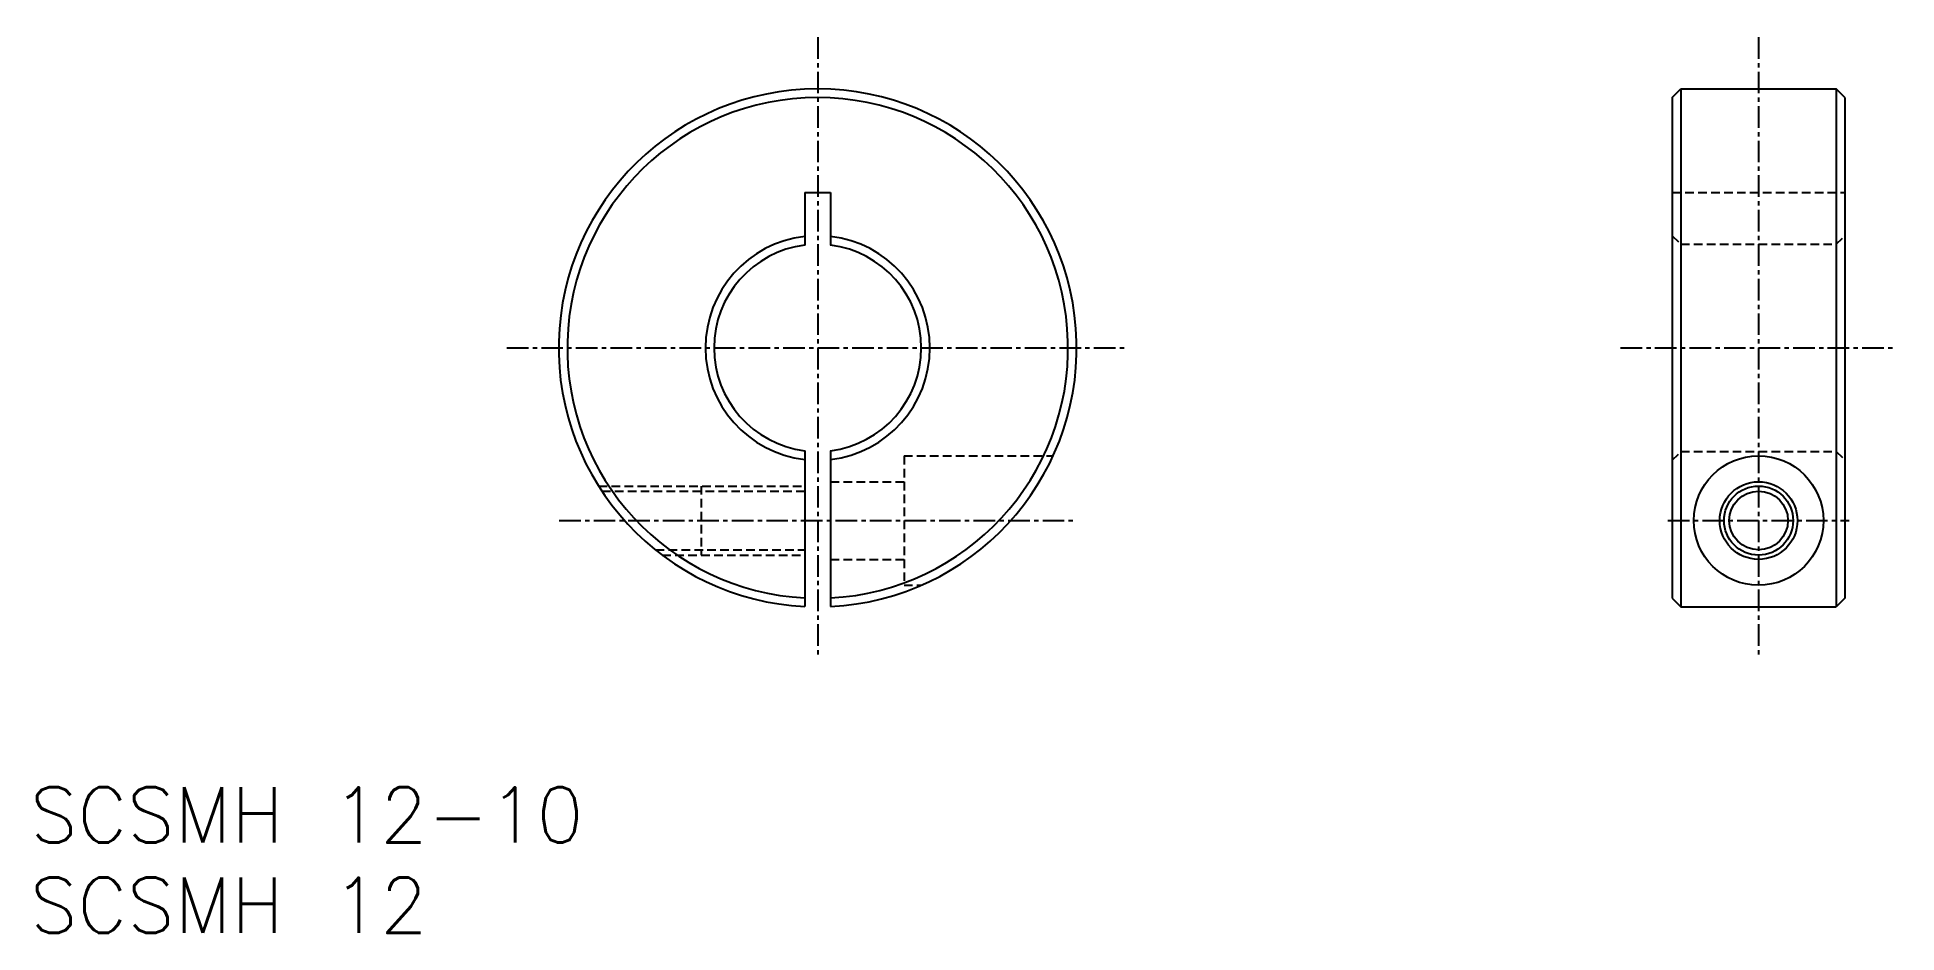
# Model space of a CAD drawing. Extents: x 44 to 152, y -79 to -27.
import ezdxf

# ---------------------------------------------------------------- set-up
doc = ezdxf.new("R2010")
doc.units = 0
doc.linetypes.add('CENTER', pattern=[2, 1.25, -0.25, 0.25, -0.25])
doc.linetypes.add('DASHED', pattern=[0.75, 0.5, -0.25])
doc.layers.get('0').update_dxf_attribs({"linetype": 'CONTINUOUS'})
doc.layers.add('CENTER', color=1, linetype='CENTER')
doc.styles.get("Standard").update_dxf_attribs({"font": 'txt.shx', "bigfont": 'bigfont.shx'})

msp = doc.modelspace()

# ---------------------------------------------------------------- linework, layer by layer
at = {"color": 7, "linetype": 'CONTINUOUS'}
for p, q in [((139.08, -30.33), (139.58, -29.83)), ((139.58, -29.83), (139.58, -59.83)), ((139.58, -29.83), (148.58, -29.83)), ((148.58, -29.83), (148.58, -59.83)), ((149.08, -30.33), (148.58, -29.83)), ((139.08, -30.33), (139.08, -59.33)), ((149.08, -30.33), (149.08, -59.33)), ((88.84, -35.83), (88.84, -38.88)), ((88.84, -35.83), (90.34, -35.83)), ((90.34, -35.83), (90.34, -38.88)), ((88.84, -50.79), (88.84, -59.81)), ((90.34, -50.79), (90.34, -59.81)), ((139.08, -59.33), (139.58, -59.83)), ((139.58, -59.83), (148.58, -59.83)), ((149.08, -59.33), (148.58, -59.83))]:
    msp.add_line(p, q, dxfattribs=at)
at = {"color": 3, "linetype": 'DASHED'}
for p, q in [((139.08, -35.83), (149.08, -35.83)), ((139.08, -38.33), (139.58, -38.83)), ((148.58, -38.83), (149.08, -38.33)), ((139.58, -38.83), (148.58, -38.83)), ((94.59, -51.08), (94.59, -58.58)), ((94.59, -51.08), (103.22, -51.08)), ((139.08, -51.33), (139.58, -50.83)), ((139.58, -50.83), (148.58, -50.83)), ((148.58, -50.83), (149.08, -51.33)), ((90.34, -52.58), (94.59, -52.58)), ((76.9, -52.83), (88.84, -52.83)), ((77.09, -53.13), (88.84, -53.13)), ((82.84, -52.83), (82.84, -56.83)), ((80.2, -56.53), (88.84, -56.53)), ((80.59, -56.83), (88.84, -56.83)), ((90.34, -57.08), (94.59, -57.08)), ((94.59, -58.58), (95.58, -58.58))]:
    msp.add_line(p, q, dxfattribs=at)
msp.add_line((94.59, -54.83), (94.59, -54.83))
for radius in [3.75, 1.7]:
    msp.add_circle((144.08, -54.83), radius)
at = {"color": 7, "linetype": 'CONTINUOUS'}
msp.add_circle((144.08, -54.83), 2.25, dxfattribs=at)
at = {"color": 3, "linetype": 'CONTINUOUS'}
msp.add_circle((144.08, -54.83), 2, dxfattribs=at)
at = {"color": 7, "linetype": 'CONTINUOUS'}
for radius, start, end in [(15, 272.866, 267.134), (14.5, 272.9649, 267.0351), (6.5, 96.6258, 263.3742), (6.5, 276.6258, 83.3742), (6, 97.1808, 262.8192), (6, 277.1808, 82.8192)]:
    msp.add_arc((89.59, -44.83), radius, start, end, dxfattribs=at)
at = {"layer": 'CENTER', "color": 1, "linetype": 'CENTER'}
for p, q in [((89.59, -26.83), (89.59, -62.83)), ((144.08, -26.83), (144.08, -62.83)), ((71.59, -44.83), (107.59, -44.83)), ((136.08, -44.83), (152.08, -44.83)), ((74.62, -54.83), (104.55, -54.83)), ((138.83, -54.83), (149.33, -54.83))]:
    msp.add_line(p, q, dxfattribs=at)

# ---------------------------------------------------------------- texts
for s, p in [('SCSMH 12-10', (43.98, -73.48)), ('SCSMH 12', (43.98, -78.71))]:
    msp.add_text(s, height=3.2).set_placement(p)

doc.saveas('drawing.dxf')
